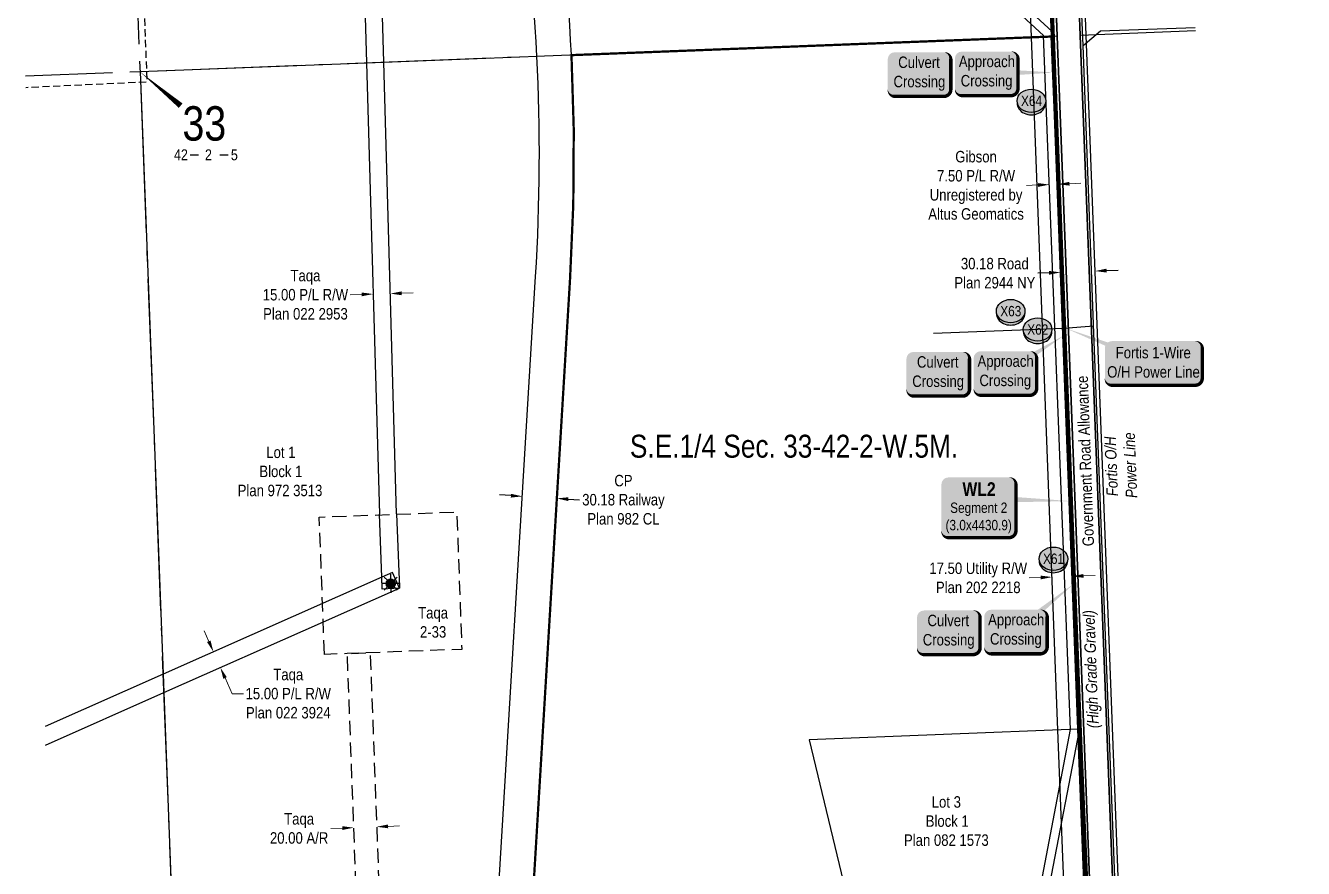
# Model space of a CAD drawing. Extents: x 683901 to 697439, y 5834844 to 5859401.
# Drawn here: x 687251 to 688366, y 5837517 to 5838253 of the extents above; entities that cross this region are included whole.
import ezdxf
from ezdxf.enums import TextEntityAlignment as Align

# ---------------------------------------------------------------- set-up
doc = ezdxf.new("R2010")
doc.units = 0
doc.header["$LTSCALE"] = 5
doc.header["$PDSIZE"] = 0.5
for name, pattern in [('BORDER2', [22.225, 6.35, -3.175, 6.35, -3.175, 0, -3.175]), ('foc-ACCESSROAD', [3.75, 2.5, -1.25]), ('foc-QUARTERLINE', [33, 25, -3, 2, -3]), ('UG_PIPE', [1.875, 1.25, -0.625])]:
    doc.linetypes.add(name, pattern=pattern)
doc.layers.get('Defpoints').update_dxf_attribs({"color": 9})
for name, color, linetype in [('10', 1, 'Continuous'), ('9', 3, 'Continuous'), ('AS-PIPE-UG', 44, 'UG_PIPE'), ('AS-POWER', 104, 'foc-POWER'), ('AS-POWER-T', 104, 'Continuous'), ('C-SYMBOL', 7, 'Continuous'), ('CG-NOTES', 7, 'Continuous'), ('F-AR', 190, 'foc-ACCESSROAD'), ('F-RW', 190, 'Continuous'), ('F-WS', 190, 'foc-ACCESSROAD'), ('F-WS-S', 190, 'Continuous'), ('L-QSEC', 8, 'foc-QUARTERLINE'), ('L-ROAD-T', 7, 'Continuous'), ('L-SEC', 7, 'Continuous'), ('L-SECLBL', 7, 'Continuous'), ('L-TITLEDB', 4, 'Continuous'), ('L-TITLEDB-T', 4, 'Continuous'), ('P-CROSSINGS', 250, 'Continuous')]:
    doc.layers.add(name, color=color, linetype=linetype)
doc.layers.add('AS-COUNTY', color=7, linetype='BORDER2', lineweight=60, true_color=0xcc33ff)
for name, color, linetype, lineweight in [('F-RW-T', 190, 'Continuous', 9), ('F-WS-T', 190, 'Continuous', 9), ('T-TEXT', 48, 'Continuous', 18)]:
    doc.layers.add(name, color=color, linetype=linetype, lineweight=lineweight)
doc.layers.add('oil_and_gas_wells_pt', color=7, linetype='Continuous', true_color=0xfc3d16)
doc.layers.add('P-PROPOSED-WL4', color=7, linetype='Continuous', true_color=0x5b5bc8)
doc.styles.add('175L', font='ARIALN.TTF', dxfattribs={"height": 20})
doc.styles.add('80', font='ARIALN.TTF', dxfattribs={"height": 10})
doc.styles.add('80CG', font='ARIALN.TTF', dxfattribs={"height": 10})
doc.styles.add('80L', font='ARIALN.TTF', dxfattribs={"height": 10})
doc.styles.add('80LS', font='ARIALNI.TTF', dxfattribs={"height": 10})
doc.styles.add('BOLD', font='ARIALNB.TTF')
doc.styles.add('Crossing', font='ARIALN.TTF', dxfattribs={"height": 10})
doc.styles.add('foc-LtypeFont', font='ARIALN.TTF', dxfattribs={"height": 7.35})
doc.styles.add('SIMPLEX', font='ARIALN.TTF')
doc.linetypes.add('foc-POWER', pattern='A,6,-1,["P",foc-LtypeFont,S=0.2,R=0,X=-0.625,Y=-0.75],-1.24,4', length=12.24)
doc.dimstyles.new('Compass 5 000', dxfattribs={"dimscale": 5, "dimtxt": 9, "dimasz": 2, "dimexe": 0.2, "dimexo": 0.0625, "dimgap": 0.5, "dimtad": 0, "dimtih": 1, "dimtoh": 1, "dimzin": 0, "dimdsep": 46, "dimtxsty": '80CG', "dimcen": 0.1, "dimse1": 1, "dimse2": 1, "dimclrd": 256, "dimclrt": 256, "dimaunit": 1, "dimadec": 4, "dimazin": 0, "dimtfac": 0.06, "dimtofl": 0, "dimtmove": 0, "dimatfit": 1, "dimfxl": 0.2, "dimtolj": 1, "dimtzin": 0, "dimlwd": -1, "dimarcsym": 0})

# ---------------------------------------------------------------- blocks, each defined once
blk = doc.blocks.new('L-SECLBL')
at = {"layer": '9', "color": 7}
for p, q in [((-5.1, -27.8), (-12.3, -27.8)), ((20.7, -27.8), (13.5, -27.8))]:
    blk.add_line(p, q, dxfattribs=at)
at = {"layer": '10', "color": 2, "style": 'SIMPLEX'}
blk.add_attdef('SEC', text='', height=30, dxfattribs=at).set_placement((0, 0), align=Align.MIDDLE)
at = {"layer": '10', "color": 5, "style": '80L'}
blk.add_attdef('TWP', text='', height=9.5, dxfattribs=at).set_placement((-14.4, -27.4), align=Align.MIDDLE_RIGHT)
blk.add_attdef('RGE', text='', height=9.5, dxfattribs=at).set_placement((3.6, -27.4), align=Align.MIDDLE_CENTER)
blk.add_attdef('MER', text='', height=9.5, dxfattribs=at).set_placement((23.2, -27.4), align=Align.MIDDLE_LEFT)
blk = doc.blocks.new('*U1004')
h = blk.add_hatch(color=59)
edge = h.paths.add_edge_path()
edge.add_line((-21.5, -20), (21.5, -20))
edge.add_arc((21.5, -14), 6, 270, 360)
edge.add_line((27.5, -14), (27.5, 12.5))
edge.add_arc((21.5, 12.5), 6, 0, 90)
edge.add_line((21.5, 18.5), (-21.5, 18.5))
edge.add_arc((-21.5, 12.5), 6, 90, 180)
edge.add_line((-27.5, 12.5), (-27.5, -14))
edge.add_arc((-21.5, -14), 6, 180, 270)
at = {"color": 1, "flags": 128}
blk.add_lwpolyline([(-21.5, -20, 3, 3, 0), (21.5, -20, 3, 3, 0.414214), (27.5, -14, 3, 3, 0), (27.5, 12.5, 3, 0, 0.414214), (21.5, 18.5, 0, 0, 0), (-21.5, 18.5, 0, 0, 0.414214), (-27.5, 12.5, 0, 0, 0), (-27.5, -14, 0, 3, 0.414214)], format="xyseb", close=True, dxfattribs=at)
blk.add_lwpolyline([(59.7, 0.2, 0, 7.5, 0), (0, 0, 0, 0, 0)], format="xyseb", dxfattribs=at)
at = {"color": 1, "style": '80'}
blk.add_attdef('ENTER_TEXT_001', (-36, -5), '', height=10, dxfattribs=at)
blk = doc.blocks.new('*U1005')
h = blk.add_hatch(color=254)
edge = h.paths.add_edge_path()
edge.add_line((-21.5, -20), (21.5, -20))
edge.add_arc((21.5, -14), 6, 270, 360)
edge.add_line((27.5, -14), (27.5, 12.5))
edge.add_arc((21.5, 12.5), 6, 0, 90)
edge.add_line((21.5, 18.5), (-21.5, 18.5))
edge.add_arc((-21.5, 12.5), 6, 90, 180)
edge.add_line((-27.5, 12.5), (-27.5, -14))
edge.add_arc((-21.5, -14), 6, 180, 270)
at = {"color": 160, "flags": 128}
blk.add_lwpolyline([(-21.5, -20, 3, 3, 0), (21.5, -20, 3, 3, 0.414214), (27.5, -14, 3, 3, 0), (27.5, 12.5, 3, 0, 0.414214), (21.5, 18.5, 0, 0, 0), (-21.5, 18.5, 0, 0, 0.414214), (-27.5, 12.5, 0, 0, 0), (-27.5, -14, 0, 3, 0.414214)], format="xyseb", close=True, dxfattribs=at)
at = {"color": 160, "style": '80'}
blk.add_attdef('ENTER_TEXT_001', (-26.8, -4.9), '', height=10, dxfattribs=at)
blk = doc.blocks.new('*U1006')
h = blk.add_hatch(color=59)
edge = h.paths.add_edge_path()
edge.add_line((-21.5, -20), (21.5, -20))
edge.add_arc((21.5, -14), 6, 270, 360)
edge.add_line((27.5, -14), (27.5, 12.5))
edge.add_arc((21.5, 12.5), 6, 0, 90)
edge.add_line((21.5, 18.5), (-21.5, 18.5))
edge.add_arc((-21.5, 12.5), 6, 90, 180)
edge.add_line((-27.5, 12.5), (-27.5, -14))
edge.add_arc((-21.5, -14), 6, 180, 270)
at = {"color": 1, "flags": 128}
blk.add_lwpolyline([(52.4, 32.9, 0, 7.5, 0), (0, 0, 0, 0, 0)], format="xyseb", dxfattribs=at)
blk.add_lwpolyline([(-21.5, -20, 3, 3, 0), (21.5, -20, 3, 3, 0.414214), (27.5, -14, 3, 3, 0), (27.5, 12.5, 3, 0, 0.414214), (21.5, 18.5, 0, 0, 0), (-21.5, 18.5, 0, 0, 0.414214), (-27.5, 12.5, 0, 0, 0), (-27.5, -14, 0, 3, 0.414214)], format="xyseb", close=True, dxfattribs=at)
at = {"color": 1, "style": '80'}
blk.add_attdef('ENTER_TEXT_001', (-36, -5), '', height=10, dxfattribs=at)
blk = doc.blocks.new('*U1007')
h = blk.add_hatch(color=254)
edge = h.paths.add_edge_path()
edge.add_line((-21.5, -20), (21.5, -20))
edge.add_arc((21.5, -14), 6, 270, 360)
edge.add_line((27.5, -14), (27.5, 12.5))
edge.add_arc((21.5, 12.5), 6, 0, 90)
edge.add_line((21.5, 18.5), (-21.5, 18.5))
edge.add_arc((-21.5, 12.5), 6, 90, 180)
edge.add_line((-27.5, 12.5), (-27.5, -14))
edge.add_arc((-21.5, -14), 6, 180, 270)
at = {"color": 160, "flags": 128}
blk.add_lwpolyline([(-21.5, -20, 3, 3, 0), (21.5, -20, 3, 3, 0.414214), (27.5, -14, 3, 3, 0), (27.5, 12.5, 3, 0, 0.414214), (21.5, 18.5, 0, 0, 0), (-21.5, 18.5, 0, 0, 0.414214), (-27.5, 12.5, 0, 0, 0), (-27.5, -14, 0, 3, 0.414214)], format="xyseb", close=True, dxfattribs=at)
at = {"color": 160, "style": '80'}
blk.add_attdef('ENTER_TEXT_001', (-26.8, -4.9), '', height=10, dxfattribs=at)
blk = doc.blocks.new('*U1008')
h = blk.add_hatch(color=59)
edge = h.paths.add_edge_path()
edge.add_line((-21.5, -20), (21.5, -20))
edge.add_arc((21.5, -14), 6, 270, 360)
edge.add_line((27.5, -14), (27.5, 12.5))
edge.add_arc((21.5, 12.5), 6, 0, 90)
edge.add_line((21.5, 18.5), (-21.5, 18.5))
edge.add_arc((-21.5, 12.5), 6, 90, 180)
edge.add_line((-27.5, 12.5), (-27.5, -14))
edge.add_arc((-21.5, -14), 6, 180, 270)
at = {"color": 1, "flags": 128}
blk.add_lwpolyline([(51.4, 41.7, 0, 7.5, 0), (0, 0, 0, 0, 0)], format="xyseb", dxfattribs=at)
blk.add_lwpolyline([(-21.5, -20, 3, 3, 0), (21.5, -20, 3, 3, 0.414214), (27.5, -14, 3, 3, 0), (27.5, 12.5, 3, 0, 0.414214), (21.5, 18.5, 0, 0, 0), (-21.5, 18.5, 0, 0, 0.414214), (-27.5, 12.5, 0, 0, 0), (-27.5, -14, 0, 3, 0.414214)], format="xyseb", close=True, dxfattribs=at)
at = {"color": 1, "style": '80'}
blk.add_attdef('ENTER_TEXT_001', (-36, -5), '', height=10, dxfattribs=at)
blk = doc.blocks.new('*U1025')
h = blk.add_hatch(color=254)
edge = h.paths.add_edge_path()
edge.add_line((-21.5, -20), (21.5, -20))
edge.add_arc((21.5, -14), 6, 270, 360)
edge.add_line((27.5, -14), (27.5, 12.5))
edge.add_arc((21.5, 12.5), 6, 0, 90)
edge.add_line((21.5, 18.5), (-21.5, 18.5))
edge.add_arc((-21.5, 12.5), 6, 90, 180)
edge.add_line((-27.5, 12.5), (-27.5, -14))
edge.add_arc((-21.5, -14), 6, 180, 270)
at = {"color": 160, "flags": 128}
blk.add_lwpolyline([(-21.5, -20, 3, 3, 0), (21.5, -20, 3, 3, 0.414214), (27.5, -14, 3, 3, 0), (27.5, 12.5, 3, 0, 0.414214), (21.5, 18.5, 0, 0, 0), (-21.5, 18.5, 0, 0, 0.414214), (-27.5, 12.5, 0, 0, 0), (-27.5, -14, 0, 3, 0.414214)], format="xyseb", close=True, dxfattribs=at)
at = {"color": 160, "style": '80'}
blk.add_attdef('ENTER_TEXT_001', (-26.8, -4.9), '', height=10, dxfattribs=at)
blk = doc.blocks.new('*U1060')
h = blk.add_hatch(color=254)
edge = h.paths.add_edge_path()
edge.add_line((-26.5, -34.1), (26.5, -34.1))
edge.add_arc((26.5, -28.1), 6, 270, 360)
edge.add_line((32.5, -28.1), (32.5, 12.5))
edge.add_arc((26.5, 12.5), 6, 0, 90)
edge.add_line((26.5, 18.5), (-26.5, 18.5))
edge.add_arc((-26.5, 12.5), 6, 90, 180)
edge.add_line((-32.5, 12.5), (-32.5, -28.1))
edge.add_arc((-26.5, -28.1), 6, 180, 270)
at = {"layer": 'P-PROPOSED-WL4', "flags": 128}
blk.add_lwpolyline([(-26.5, -34.1, 3, 3, 0), (26.5, -34.1, 3, 3, 0.414214), (32.5, -28.1, 3, 3, 0), (32.5, 12.5, 3, 0, 0.414214), (26.5, 18.5, 0, 0, 0), (-26.5, 18.5, 0, 0, 0.414214), (-32.5, 12.5, 0, 0, 0), (-32.5, -28.1, 0, 3, 0.414214)], format="xyseb", close=True, dxfattribs=at)
blk.add_lwpolyline([(80.4, -2.2, 0, 7.5, 0), (0, 0, 0, 0, 0)], format="xyseb", dxfattribs=at)
at = {"layer": 'P-PROPOSED-WL4'}
for tag, p, height, style in [('TEMP_AREA_W1_001', (-9.2, 2.2), 12, 'BOLD'), ('ENTER_TEXT_001', (-30.7, -12.5), 9, '80')]:
    blk.add_attdef(tag, p, '', height=height, dxfattribs=dict(at, style=style))
blk = doc.blocks.new('*D1287')
at = {"layer": 'Defpoints', "color": 0, "transparency": 16777216}
for p in [(687554, 5838032.5), (687569, 5838032.9), (687554.4, 5838018.8)]:
    blk.add_point(p, dxfattribs=at)
at = {"layer": 'F-RW-T', "transparency": 16777216}
for p, q in [((687544.4, 5838018.5), (687534.4, 5838018.2)), ((687579.4, 5838019.5), (687589.3, 5838019.8))]:
    blk.add_line(p, q, dxfattribs=at)
for points in [[(687544.3, 5838020.2), (687544.4, 5838016.9), (687554.4, 5838018.8)], [(687579.3, 5838021.2), (687579.4, 5838017.8), (687569.4, 5838019.2)]]:
    blk.add_solid(points, dxfattribs=at)
at = {"layer": 'F-RW-T', "transparency": 16777216, "insert": (687495.3, 5838018.2), "char_height": 10, "attachment_point": 5, "style": '80CG'}
blk.add_mtext('\\A1;Taqa\\P15.00 P/L R/W\\PPlan 022 2953', dxfattribs=at)
blk = doc.blocks.new('*D1288')
at = {"layer": 'Defpoints', "color": 0, "transparency": 16777216}
for p in [(687438.5, 5837716.9), (687444.6, 5837703.2), (687421.1, 5837692.7)]:
    blk.add_point(p, dxfattribs=at)
at = {"layer": 'F-RW-T', "transparency": 16777216}
for p, q in [((687410.9, 5837715.6), (687406.9, 5837724.8)), ((687425.2, 5837683.6), (687431.3, 5837669.9)), ((687431.3, 5837669.9), (687441.3, 5837669.9))]:
    blk.add_line(p, q, dxfattribs=at)
for points in [[(687412.5, 5837716.3), (687409.4, 5837715), (687415, 5837706.5)], [(687426.7, 5837684.3), (687423.6, 5837682.9), (687421.1, 5837692.7)]]:
    blk.add_solid(points, dxfattribs=at)
at = {"layer": 'F-RW-T', "transparency": 16777216, "insert": (687480.3, 5837669.9), "char_height": 10, "attachment_point": 5, "style": '80CG'}
blk.add_mtext('\\A1;Taqa\\P15.00 P/L R/W\\PPlan 022 3924', dxfattribs=at)
blk = doc.blocks.new('*D1325')
at = {"layer": 'Defpoints', "color": 0, "transparency": 16777216}
for p in [(687537.5, 5837554.1), (687537.5, 5837552.9), (687557.4, 5837554.8)]:
    blk.add_point(p, dxfattribs=at)
at = {"layer": 'F-RW-T', "transparency": 16777216}
for p, q in [((687527.5, 5837552.5), (687517.5, 5837552.2)), ((687567.5, 5837554), (687577.5, 5837554.4))]:
    blk.add_line(p, q, dxfattribs=at)
for points in [[(687527.4, 5837554.2), (687527.6, 5837550.9), (687537.5, 5837552.9)], [(687567.4, 5837555.7), (687567.5, 5837552.4), (687557.5, 5837553.7)]]:
    blk.add_solid(points, dxfattribs=at)
at = {"layer": 'F-RW-T', "transparency": 16777216, "insert": (687489.8, 5837552.2), "char_height": 10, "attachment_point": 5, "style": '80CG'}
blk.add_mtext('\\A1;Taqa\\P20.00 A/R', dxfattribs=at)
blk = doc.blocks.new('*D1327')
at = {"layer": 'Defpoints', "color": 0, "transparency": 16777216}
for p in [(688146.5, 5837781.8), (688163.9, 5837782.5), (688146.9, 5837771.7)]:
    blk.add_point(p, dxfattribs=at)
at = {"layer": 'F-RW-T', "transparency": 16777216}
for p, q in [((688136.9, 5837771.3), (688126.9, 5837771)), ((688174.3, 5837772.8), (688184.3, 5837773.1))]:
    blk.add_line(p, q, dxfattribs=at)
for points in [[(688136.8, 5837773), (688136.9, 5837769.7), (688146.9, 5837771.7)], [(688174.2, 5837774.4), (688174.3, 5837771.1), (688164.3, 5837772.4)]]:
    blk.add_solid(points, dxfattribs=at)
at = {"layer": 'F-RW-T', "transparency": 16777216, "insert": (688082.4, 5837771), "char_height": 10, "attachment_point": 5, "style": '80CG'}
blk.add_mtext('\\A1;17.50 Utility R/W\\PPlan 202 2218', dxfattribs=at)
blk = doc.blocks.new('*D1330')
at = {"layer": 'Defpoints', "color": 0, "transparency": 16777216}
for p in [(688144.5, 5838114.4), (688150.1, 5837970), (688157.6, 5837970.3)]:
    blk.add_point(p, dxfattribs=at)
at = {"layer": 'F-RW-T', "transparency": 16777216}
for p, q in [((688162, 5838115.1), (688172, 5838115.5)), ((688134.5, 5838114.1), (688124.5, 5838113.7))]:
    blk.add_line(p, q, dxfattribs=at)
for points in [[(688134.5, 5838115.7), (688134.6, 5838112.4), (688144.5, 5838114.4)], [(688161.9, 5838116.8), (688162.1, 5838113.5), (688152, 5838114.7)]]:
    blk.add_solid(points, dxfattribs=at)
at = {"layer": 'F-RW-T', "transparency": 16777216, "insert": (688080.5, 5838113.7), "char_height": 10, "attachment_point": 5, "style": '80CG'}
blk.add_mtext('\\A1;Gibson\\P7.50 P/L R/W\\PUnregistered by\\PAltus Geomatics', dxfattribs=at)
blk = doc.blocks.new('*D1149')
at = {"layer": 'Defpoints', "color": 0, "transparency": 16777216}
for p in [(687685.3, 5837853.7), (687715.4, 5837851.9), (687714.7, 5837840.4)]:
    blk.add_point(p, dxfattribs=at)
at = {"layer": 'L-TITLEDB-T', "transparency": 16777216}
for p, q in [((687674.6, 5837842.8), (687664.6, 5837843.4)), ((687724.7, 5837839.8), (687734.6, 5837839.2))]:
    blk.add_line(p, q, dxfattribs=at)
for points in [[(687674.7, 5837844.4), (687674.5, 5837841.1), (687684.6, 5837842.2)], [(687724.8, 5837841.4), (687724.6, 5837838.1), (687714.7, 5837840.4)]]:
    blk.add_solid(points, dxfattribs=at)
at = {"layer": 'L-TITLEDB-T', "transparency": 16777216, "insert": (687772.8, 5837839.2), "char_height": 10, "attachment_point": 5, "style": '80CG'}
blk.add_mtext('\\A1;CP\\P30.18 Railway\\PPlan 982 CL', dxfattribs=at)
blk = doc.blocks.new('*D1152')
at = {"layer": 'Defpoints', "color": 0, "transparency": 16777216}
for p in [(688154.2, 5838037.8), (688186.1, 5837993.9), (688156, 5837992.7)]:
    blk.add_point(p, dxfattribs=at)
at = {"layer": 'L-TITLEDB-T', "transparency": 16777216}
for p, q in [((688194.4, 5838039.3), (688204.4, 5838039.7)), ((688144.3, 5838037.4), (688134.3, 5838037))]:
    blk.add_line(p, q, dxfattribs=at)
for points in [[(688144.2, 5838039), (688144.3, 5838035.7), (688154.2, 5838037.8)], [(688194.3, 5838041), (688194.5, 5838037.6), (688184.4, 5838038.9)]]:
    blk.add_solid(points, dxfattribs=at)
at = {"layer": 'L-TITLEDB-T', "transparency": 16777216, "insert": (688096.9, 5838037), "char_height": 10, "attachment_point": 5, "style": '80CG'}
blk.add_mtext('\\A1;30.18 Road\\PPlan 2944 NY', dxfattribs=at)
blk = doc.blocks.new('*U897')
h = blk.add_hatch(color=255)
edge = h.paths.add_edge_path()
edge.add_line((-36.5, -20), (36.5, -20))
edge.add_arc((36.5, -14), 6, 270, 360)
edge.add_line((42.5, -14), (42.5, 12.5))
edge.add_arc((36.5, 12.5), 6, 0, 90)
edge.add_line((36.5, 18.5), (-36.5, 18.5))
edge.add_arc((-36.5, 12.5), 6, 90, 180)
edge.add_line((-42.5, 12.5), (-42.5, -14))
edge.add_arc((-36.5, -14), 6, 180, 270)
at = {"color": 104, "flags": 128}
blk.add_lwpolyline([(-77.3, 30, 0, 7.5, 0), (0, 0, 0, 0, 0)], format="xyseb", dxfattribs=at)
blk.add_lwpolyline([(-36.5, -20, 3, 3, 0), (36.5, -20, 3, 3, 0.414214), (42.5, -14, 3, 3, 0), (42.5, 12.5, 3, 0, 0.414214), (36.5, 18.5, 0, 0, 0), (-36.5, 18.5, 0, 0, 0.414214), (-42.5, 12.5, 0, 0, 0), (-42.5, -14, 0, 3, 0.414214)], format="xyseb", close=True, dxfattribs=at)
at = {"color": 104, "style": '80'}
blk.add_attdef('ENTER_TEXT_001', (-26.8, -4.9), '', height=10, dxfattribs=at)
blk = doc.blocks.new('xing2')
h = blk.add_hatch(color=50)
h.dxf.hatch_style = 1
edge = h.paths.add_edge_path()
edge.add_ellipse((0, 0), major_axis=(-12.5, 0), ratio=0.816297, start_angle=0, end_angle=360)
h = blk.add_hatch(color=250)
h.dxf.hatch_style = 1
edge = h.paths.add_edge_path()
edge.add_ellipse((0, -2), major_axis=(-12.5, 0), ratio=0.816297, start_angle=0, end_angle=180)
edge.add_line((12.5, -2), (12.5, 0))
edge.add_ellipse((0, 0), major_axis=(-12.5, 0), ratio=0.816297, start_angle=0, end_angle=180, ccw=False)
edge.add_line((-12.5, 0), (-12.5, -2))
at = {"color": 250}
blk.add_ellipse((0, 0), major_axis=(-12.5, 0), ratio=0.816297, dxfattribs=at)
blk.add_ellipse((0, -2), major_axis=(-12.5, 0), ratio=0.816297, start_param=0, end_param=3.141593, dxfattribs=at)
at = {"color": 250, "style": 'Crossing'}
blk.add_attdef('CROSSING', text='', height=9, dxfattribs=at).set_placement((0.1, 0), align=Align.MIDDLE_CENTER)
at = {"color": 250, "style": 'Crossing', "flags": 1}
for tag, p in [('OWNER', (0.1, -12.5)), ('DESCRIPTION', (0.1, -25.8)), ('LOCATION', (0.1, -39.3)), ('DWG_REF', (0.1, -52.8))]:
    blk.add_attdef(tag, text='', height=9, dxfattribs=at).set_placement(p, align=Align.MIDDLE_CENTER)
blk = doc.blocks.new('GAS')
h = blk.add_hatch(color=255)
h.dxf.hatch_style = 1
edge = h.paths.add_edge_path()
edge.add_arc((0, 0), 0.9, 0, 360)
for p, q in [((-0.81, 0), (-1.62, 0)), ((-0.57, 0.57), (-1.14, 1.14)), ((0, 0.81), (0, 1.62)), ((0.57, 0.57), (1.14, 1.14)), ((1.62, 0), (0.81, 0)), ((-0.57, -0.57), (-1.14, -1.14)), ((0, -0.81), (0, -1.62)), ((1.14, -1.14), (0.57, -0.57))]:
    blk.add_line(p, q)
blk.add_circle((0, 0), 0.8)

msp = doc.modelspace()

# ---------------------------------------------------------------- linework, layer by layer
at = {"layer": 'AS-COUNTY', "const_width": 2, "flags": 128}
msp.add_lwpolyline([(688570.098, 5834920.354), (688526.66, 5835019.106), (689099.066, 5835041.128), (689035.236, 5836668.495), (688214.041, 5836636.733), (688146.331, 5838243.664), (687727.456, 5838227.425, -0.02774603), (687726.199, 5838031.873), (687689.457, 5837420.74), (687686.027, 5837363.258, 0.09636998), (687724.417, 5837052.946, 0.00292608), (687727.516, 5837043.344, 0.02425119), (687757.334, 5836965.676), (687907.177, 5836624.501), (687823.115, 5836621.174), (687657.303, 5836998.653), (687617.746, 5837088.665, 0.24246791), (687276.404, 5837365.251)], format="xyb", dxfattribs=at)
at = {"layer": 'AS-PIPE-UG', "flags": 128}
msp.add_lwpolyline([(687330.212, 5838877.656), (687349.504, 5838397.644), (687356.977, 5838203.901), (687251.365, 5838199.007)], dxfattribs=at)
at = {"layer": 'AS-POWER', "flags": 128}
for points in [[(688173.959, 5838235.904), (688164.449, 5838456.33)], [(688173.959, 5838235.904), (688189.07, 5838248.503), (688271.837, 5838251.513)], [(688183.33, 5837984.661), (688173.959, 5838235.904)], [(688043.362, 5837984.805), (688157.087, 5837988.974), (688183.173, 5837991.2)], [(688215.377, 5837154.809), (688183.33, 5837984.661)]]:
    msp.add_lwpolyline(points, dxfattribs=at)
at = {"layer": 'F-AR', "flags": 128}
msp.add_lwpolyline([(687381.72, 5837406.526, -0.05836462), (687494.179, 5837345.867), (687542.627, 5837414.944), (687531.837, 5837704.893), (687551.823, 5837705.637), (687562.864, 5837408.966), (687498.856, 5837317.706, 0.06363484), (687382.565, 5837384.59, 0.06363484)], format="xyb", dxfattribs=at)
at = {"layer": 'F-RW', "flags": 128}
msp.add_lwpolyline([(688135.294, 5838534.855), (688146.332, 5838243.664), (688169.457, 5837638.779), (688174.545, 5837505.701), (688177.055, 5837440.041), (688185.675, 5837223.422), (688192.093, 5837062.127), (688200.186, 5836858.74), (688209.015, 5836636.532), (688177.938, 5836635.335), (688169.905, 5836837.515), (688183.494, 5836838.055), (688182.7, 5836858.044), (688174.607, 5837061.431), (688168.189, 5837222.726), (688159.568, 5837439.359), (688157.058, 5837505.032), (688151.97, 5837638.11), (688128.844, 5838243.001), (688117.806, 5838534.192)], close=True, dxfattribs=at)
for points in [[(687545.978, 5838311.465), (687548.58, 5838220.764)], [(687563.567, 5838221.347), (687560.97, 5838311.901)], [(688094.506, 5838296.348), (688146.844, 5838247.924), (688170.477, 5837638.126), (688144.731, 5837503.71), (688147.255, 5837438.829), (688155.681, 5837222.243), (688178.147, 5836644.749), (688184.399, 5836484.025), (688176.919, 5836483.367), (688170.652, 5836644.458), (688148.187, 5837221.951), (688139.761, 5837438.537), (688137.204, 5837504.277), (688162.95, 5837638.694), (688139.47, 5838244.529), (688091.693, 5838288.733)], [(687548.58, 5838220.764), (687559.874, 5837826.661)], [(687574.869, 5837826.997), (687563.567, 5838221.347)], [(687561.938, 5837771.72), (687559.874, 5837826.661)], [(687574.869, 5837826.997), (687577.307, 5837761.986)], [(687561.938, 5837771.72), (687371.048, 5837686.973)], [(687571.22, 5837775.831), (687561.938, 5837771.72)], [(687562.328, 5837761.244), (687561.938, 5837771.72)], [(687577.307, 5837761.986), (687571.22, 5837775.831)], [(687511.122, 5837732.687), (687577.307, 5837761.986)], [(687577.307, 5837761.986), (687562.328, 5837761.244)], [(687371.691, 5837670.807), (687511.122, 5837732.687)], [(687371.048, 5837686.973), (687268.113, 5837641.312)], [(687268.601, 5837625.056), (687371.691, 5837670.807)]]:
    msp.add_lwpolyline(points, dxfattribs=at)
at = {"layer": 'F-WS', "flags": 128}
msp.add_lwpolyline([(687511.851, 5837704.149), (687507.389, 5837824.066), (687627.306, 5837828.529), (687631.768, 5837708.612), (687571.81, 5837706.38), (687531.837, 5837704.893)], close=True, dxfattribs=at)
at = {"layer": 'L-QSEC', "flags": 128}
for points in [[(687320.054, 5839021.484), (687381.643, 5837408.534)], [(688151.36, 5838243.859), (687251.066, 5838208.957)], [(688271.951, 5838248.573), (688171.46, 5838244.645)]]:
    msp.add_lwpolyline(points, dxfattribs=at)
at = {"layer": 'L-SEC', "flags": 128}
for points in [[(688120.679, 5839052.328), (688136.019, 5838648.094), (688151.36, 5838243.859)], [(688171.46, 5838244.645), (688156.119, 5838648.879), (688140.779, 5839053.112)], [(688151.36, 5838243.859), (688166.721, 5837842.049), (688182.08, 5837440.239)], [(688202.18, 5837441.017), (688186.82, 5837842.831), (688171.46, 5838244.645)]]:
    msp.add_lwpolyline(points, dxfattribs=at)
at = {"layer": 'L-SECLBL', "flags": 128}
msp.add_lwpolyline([(687350.931, 5838212.828, 0, 5, 0), (687386.437, 5838183.304, 0, 0, 0)], format="xyseb", dxfattribs=at)
at = {"layer": 'L-TITLEDB', "flags": 128}
for points in [[(688151.36, 5838243.859), (688121.278, 5839037.305)], [(688141.354, 5839038.075), (688171.472, 5838244.61)], [(688146.331, 5838243.673), (688131.363, 5838634.278)], [(688176.538, 5838244.814), (688161.631, 5838635.441)], [(688169.457, 5837638.779), (688146.331, 5838243.673)], [(688182.08, 5837440.24), (688151.36, 5838243.859)], [(688171.472, 5838244.61), (688202.177, 5837441.014)], [(688207.201, 5837441.208), (688176.538, 5838244.814)], [(687350.985, 5838213.158), (687548.58, 5838220.764)], [(687548.58, 5838220.764), (687563.567, 5838221.347)], [(687563.567, 5838221.347), (687697.295, 5838226.515)], [(687350.985, 5838213.158), (687371.048, 5837686.973)], [(687659.178, 5837419.55), (687696.167, 5838034.207)], [(687371.048, 5837686.973), (687371.691, 5837670.807)], [(687371.691, 5837670.807), (687381.643, 5837408.534)], [(688169.457, 5837638.779), (687934.749, 5837629.747)], [(688174.545, 5837505.701), (688169.457, 5837638.779)], [(687934.749, 5837629.747), (687966.453, 5837497.692)]]:
    msp.add_lwpolyline(points, dxfattribs=at)
for points in [[(687727.445, 5838227.663, 0.05892209), (687657.955, 5838635.96)], [(687697.295, 5838226.515, 0.0585392), (687629.653, 5838625.263)], [(687726.199, 5838031.873, 0.02777974), (687727.445, 5838227.663)], [(687696.167, 5838034.207, 0.02776143), (687697.295, 5838226.515)], [(687726.199, 5838031.873), (687689.457, 5837420.74), (687686.027, 5837363.258, 0.09636998), (687724.417, 5837052.946)]]:
    msp.add_lwpolyline(points, format="xyb", dxfattribs=at)
at = {"layer": 'oil_and_gas_wells_pt'}
msp.add_point((687569.753, 5837766.036), dxfattribs=at)
at = {"layer": 'P-PROPOSED-WL4', "const_width": 3, "flags": 128}
msp.add_lwpolyline([(688232.373, 5835809.102), (688244.364, 5835814.528), (688266.366, 5835815.382), (688839.951, 5835837.631), (688837.982, 5835859.788), (688266.974, 5835837.672), (688236.361, 5836619.155), (688211.236, 5836618.165), (688210.514, 5836636.592), (688201.848, 5836854.693), (688201.842, 5836854.859), (688201.722, 5836857.929), (688147.83, 5838243.721), (688117.754, 5839037.158)], dxfattribs=at)

# ---------------------------------------------------------------- block references
at = {"layer": 'AS-POWER-T'}
ref = msp.add_blockref('*U897', (688235.389, 5837959.202), dxfattribs=dict(at, xscale=0.99969901, yscale=0.99969901, zscale=0.99969901))
ref.add_attrib('ENTER_TEXT_001', 'Fortis 1-Wire', (688202.39, 5837962.688), dxfattribs={"layer": '0', "color": 104, "height": 9.99699, "style": '80'})
ref.add_attrib('ENTER_TEXT_002', 'O/H Power Line', (688194.93, 5837945.849), dxfattribs={"layer": '0', "color": 104, "height": 9.99699, "style": '80'})
at = {"layer": 'CG-NOTES'}
ref = msp.add_blockref('*U1005', (688030.965, 5838211.414), dxfattribs=dict(at, xscale=1.000131017163248, yscale=1.000131017163248, zscale=1.000131017163248))
ref.add_attrib('ENTER_TEXT_001', 'Culvert', (688012.583, 5838216.218), dxfattribs={"layer": '0', "color": 160, "height": 10.0013, "style": '80'})
ref.add_attrib('ENTER_TEXT_002', 'Crossing', (688008.486, 5838199.372), dxfattribs={"layer": '0', "color": 160, "height": 10.0013, "style": '80'})
ref = msp.add_blockref('*U1004', (688089.583, 5838212.059), dxfattribs=dict(at, xscale=0.999081924950458, yscale=0.999081924950458, zscale=0.999081924950458))
ref.add_attrib('ENTER_TEXT_001', 'Approach', (688065.481, 5838216.947), dxfattribs={"layer": '0', "color": 1, "height": 9.9908, "style": '80'})
ref.add_attrib('ENTER_TEXT_002', 'Crossing', (688067.127, 5838200.118), dxfattribs={"layer": '0', "color": 1, "height": 9.9908, "style": '80'})
ref = msp.add_blockref('*U1006', (688105.923, 5837950.396), dxfattribs=dict(at, xscale=0.999081924950458, yscale=0.999081924950458, zscale=0.999081924950458))
ref.add_attrib('ENTER_TEXT_001', 'Approach', (688081.821, 5837955.284), dxfattribs={"layer": '0', "color": 1, "height": 9.9908, "style": '80'})
ref.add_attrib('ENTER_TEXT_002', 'Crossing', (688083.467, 5837938.455), dxfattribs={"layer": '0', "color": 1, "height": 9.9908, "style": '80'})
ref = msp.add_blockref('*U1007', (688047.305, 5837949.751), dxfattribs=dict(at, xscale=1.000131017163248, yscale=1.000131017163248, zscale=1.000131017163248))
ref.add_attrib('ENTER_TEXT_001', 'Culvert', (688028.923, 5837954.555), dxfattribs={"layer": '0', "color": 160, "height": 10.0013, "style": '80'})
ref.add_attrib('ENTER_TEXT_002', 'Crossing', (688024.826, 5837937.708), dxfattribs={"layer": '0', "color": 160, "height": 10.0013, "style": '80'})
ref = msp.add_blockref('*U1060', (688082.798, 5837840.239), dxfattribs=dict(at, xscale=0.99969901, yscale=0.99969901, zscale=0.99969901))
ref.add_attrib('TEMP_AREA_W1_001', 'WL2', (688068.617, 5837842.482), dxfattribs={"layer": 'P-PROPOSED-WL4', "height": 11.9964, "style": 'BOLD'})
ref.add_attrib('ENTER_TEXT_001', 'Segment 2', (688057.911, 5837827.766), dxfattribs={"layer": 'P-PROPOSED-WL4', "height": 8.9973, "style": '80'})
ref.add_attrib('ENTER_TEXT_002', '(3.0x4430.9)', (688053.864, 5837812.617), dxfattribs={"layer": 'P-PROPOSED-WL4', "height": 8.99729, "style": '80'})
ref = msp.add_blockref('*U1008', (688115.119, 5837724.683), dxfattribs=dict(at, xscale=0.999081924950458, yscale=0.999081924950458, zscale=0.999081924950458))
ref.add_attrib('ENTER_TEXT_001', 'Approach', (688091.018, 5837729.57), dxfattribs={"layer": '0', "color": 1, "height": 9.9908, "style": '80'})
ref.add_attrib('ENTER_TEXT_002', 'Crossing', (688092.664, 5837712.742), dxfattribs={"layer": '0', "color": 1, "height": 9.9908, "style": '80'})
ref = msp.add_blockref('*U1025', (688056.502, 5837724.037), dxfattribs=dict(at, xscale=1.000131017163248, yscale=1.000131017163248, zscale=1.000131017163248))
ref.add_attrib('ENTER_TEXT_001', 'Culvert', (688038.119, 5837728.841), dxfattribs={"layer": '0', "color": 160, "height": 10.0013, "style": '80'})
ref.add_attrib('ENTER_TEXT_002', 'Crossing', (688034.023, 5837711.995), dxfattribs={"layer": '0', "color": 160, "height": 10.0013, "style": '80'})
at = {"layer": 'F-WS-S', "xscale": 5, "yscale": 5, "zscale": 5}
msp.add_blockref('GAS', (687569.753, 5837766.036), dxfattribs=at)
at = {"layer": 'L-SECLBL'}
msp.add_blockref('L-SECLBL', (687407.066, 5838167.812), dxfattribs=at).add_auto_attribs({'SEC': '33', 'TWP': '42', 'RGE': '2', 'MER': '5'})
at = {"layer": 'P-CROSSINGS'}
for p, values in [((688128.797, 5838187.53), {'CROSSING': 'X64'}), ((688110.706, 5838003.926), {'CROSSING': 'X63'}), ((688134.238, 5837987.88), {'CROSSING': 'X62'}), ((688148.009, 5837787.732), {'CROSSING': 'X61'})]:
    msp.add_blockref('xing2', p, dxfattribs=at).add_auto_attribs(values)

# ---------------------------------------------------------------- texts
at = {"layer": 'AS-POWER-T', "insert": (688194.544, 5837839.556), "char_height": 10, "attachment_point": 1, "rotation": 92.226438, "style": '175L'}
msp.add_mtext_dynamic_manual_height_columns('\\pi2.5534;{\\fArial Narrow|b0|i1|c0|p34;Fortis O/H\\P\\pi0.32626;Power Line}', width=57.1191, gutter_width=50, heights=[0], dxfattribs=at)
at = {"layer": 'C-SYMBOL', "color": 3, "style": '175L'}
msp.add_text('S.E.1/4 Sec. 33-42-2-W.5M.', height=20, dxfattribs=at).set_placement((687921.687, 5837869.989), align=Align.BOTTOM_CENTER)
at = {"layer": 'F-WS-T', "insert": (687581.774, 5837745.532), "char_height": 10, "attachment_point": 1, "style": '175L'}
msp.add_mtext_dynamic_manual_height_columns('\\pi11.858;Taqa\\P\\pi13.488;2-33', width=49.03588, gutter_width=100, heights=[0], dxfattribs=at)
at = {"layer": 'L-ROAD-T', "style": '80L'}
msp.add_text('Government Road Allowance', height=10, rotation=92.127014, dxfattribs=at).set_placement((688175.779, 5837873.07), align=Align.MIDDLE_CENTER)
at = {"layer": 'L-TITLEDB-T', "char_height": 10, "attachment_point": 1, "style": '80L'}
for s, insert in [('\\pi25.452;Lot 1\\P\\pi19.422;Block 1\\P\\pi0.48997;Plan 972 3513', (687435.682, 5837885.672)), ('\\pi24.665;Lot 3\\P\\pi19.422;Block 1\\P\\pi0.48997;Plan 082 1573', (688017.155, 5837580.367))]:
    msp.add_mtext_dynamic_manual_height_columns(s, width=73.44925, gutter_width=50, heights=[0], dxfattribs=dict(at, insert=insert))
at = {"layer": 'T-TEXT', "style": '80LS'}
msp.add_text('(High Grade Gravel)', height=10, rotation=92.127014, dxfattribs=at).set_placement((688180.703, 5837691.288), align=Align.MIDDLE_CENTER)

# ---------------------------------------------------------------- dimensions: what is measured, and where the dimension line sits
at = {"layer": 'F-RW-T'}
dim = msp.add_linear_dim(base=(688144.512, 5838114.446), p1=(688157.605, 5837970.273), p2=(688150.111, 5837969.982), angle=182.2194, text='Gibson\\P7.50 P/L R/W\\PUnregistered by\\PAltus Geomatics', dimstyle='Compass 5 000', dxfattribs=at)
dim.commit()
dim.dimension.update_dxf_attribs({"geometry": '*D1330', "text_midpoint": (688080.54, 5838113.671), "dimtype": 161})
at = {"layer": 'F-RW-T', "color": 3}
dim = msp.add_aligned_dim(p1=(687568.969, 5838032.919), p2=(687553.979, 5838032.493), distance=13.695, text='Taqa\\P15.00 P/L R/W\\PPlan 022 2953', dimstyle='Compass 5 000', dxfattribs=at)
dim.commit()
dim.dimension.update_dxf_attribs({"geometry": '*D1287', "text_midpoint": (687495.29, 5838018.236)})
at = {"layer": 'F-RW-T'}
for p1, p2, distance, text, picture, middle in [((688163.908, 5837782.472), (688146.479, 5837781.811), 10.102, '17.50 Utility R/W\\PPlan 202 2218', '*D1327', (688082.388, 5837770.959)), ((687557.437, 5837554.794), (687537.451, 5837554.05), 1.135, 'Taqa\\P20.00 A/R', '*D1325', (687489.771, 5837552.173))]:
    dim = msp.add_aligned_dim(p1=p1, p2=p2, distance=distance, text=text, dimstyle='Compass 5 000', dxfattribs=at)
    dim.commit()
    dim.dimension.update_dxf_attribs({"geometry": picture, "text_midpoint": middle})
at = {"layer": 'F-RW-T', "color": 3}
dim = msp.add_linear_dim(base=(687421.106, 5837692.738), p1=(687438.489, 5837716.914), p2=(687444.593, 5837703.161), angle=293.931827, text='Taqa\\P15.00 P/L R/W\\PPlan 022 3924', dimstyle='Compass 5 000', dxfattribs=at)
dim.commit()
dim.dimension.update_dxf_attribs({"geometry": '*D1288', "text_midpoint": (687480.344, 5837669.864), "dimtype": 161})
at = {"layer": 'L-TITLEDB-T'}
dim = msp.add_linear_dim(base=(688154.246, 5838037.762), p1=(688186.112, 5837993.893), p2=(688155.962, 5837992.743), angle=182.183198, text='30.18 Road\\PPlan 2944 NY', dimstyle='Compass 5 000', dxfattribs=at)
dim.commit()
dim.dimension.update_dxf_attribs({"geometry": '*D1152', "text_midpoint": (688096.901, 5838037), "dimtype": 161})
dim = msp.add_aligned_dim(p1=(687685.305, 5837853.71), p2=(687715.379, 5837851.902), distance=-11.57, text='CP\\P30.18 Railway\\PPlan 982 CL', dimstyle='Compass 5 000', dxfattribs=at)
dim.commit()
dim.dimension.update_dxf_attribs({"geometry": '*D1149', "text_midpoint": (687772.844, 5837839.153)})

doc.saveas('drawing.dxf')
